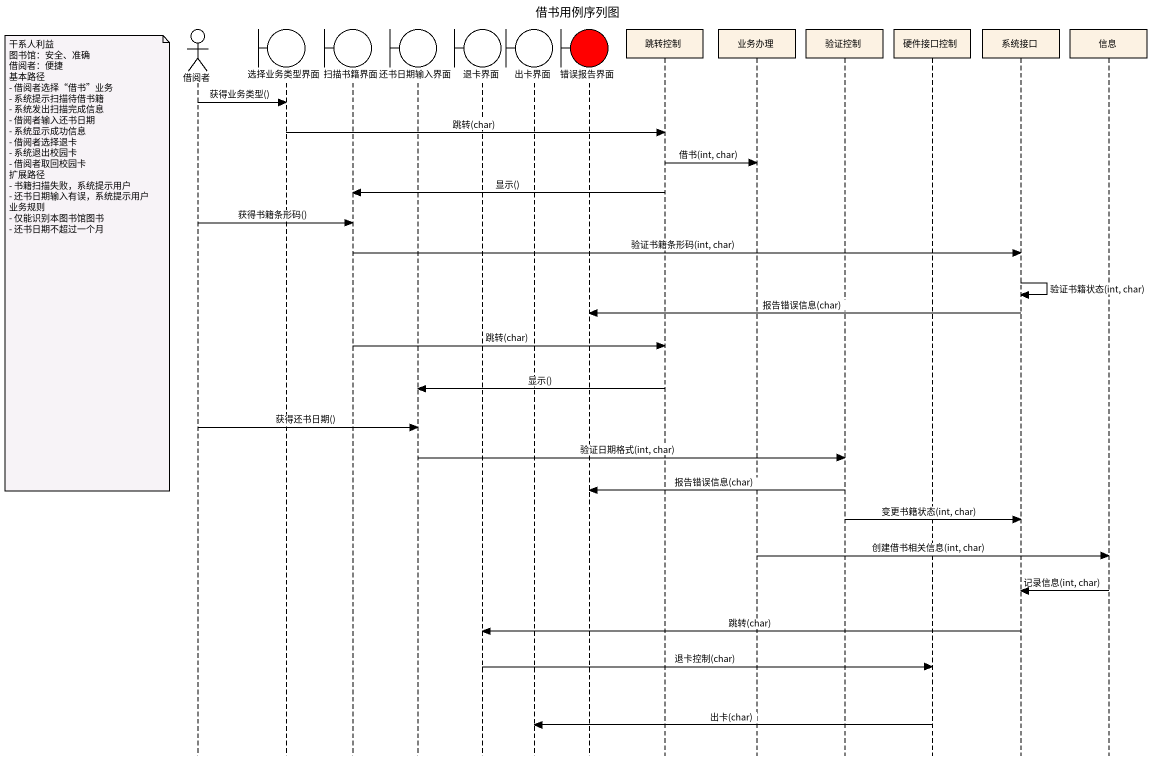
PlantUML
@startuml
title 借书用例序列图
hide footbox
actor 借阅者
boundary 选择业务类型界面
boundary 扫描书籍界面
boundary 还书日期输入界面
boundary 退卡界面
boundary 出卡界面
boundary 错误报告界面 #FF0000
participant 跳转控制
participant 业务办理
participant 验证控制
participant 硬件接口控制
participant 系统接口
participant 信息

借阅者 -> 选择业务类型界面 : 获得业务类型()
选择业务类型界面 -> 跳转控制 : 跳转(char)
跳转控制 -> 业务办理 : 借书(int, char)
跳转控制 -> 扫描书籍界面 : 显示()
借阅者 -> 扫描书籍界面 : 获得书籍条形码()
扫描书籍界面 -> 系统接口 : 验证书籍条形码(int, char)
note left of 借阅者
  干系人利益
  图书馆：安全、准确
  借阅者：便捷
  基本路径
  - 借阅者选择“借书”业务
  - 系统提示扫描待借书籍
  - 系统发出扫描完成信息
  - 借阅者输入还书日期
  - 系统显示成功信息
  - 借阅者选择退卡
  - 系统退出校园卡
  - 借阅者取回校园卡
  扩展路径
  - 书籍扫描失败，系统提示用户
  - 还书日期输入有误，系统提示用户
  业务规则
  - 仅能识别本图书馆图书
  - 还书日期不超过一个月
end note
系统接口 -> 系统接口 : 验证书籍状态(int, char)
系统接口 -> 错误报告界面 : 报告错误信息(char)
扫描书籍界面 -> 跳转控制 : 跳转(char)
跳转控制 -> 还书日期输入界面 : 显示()
借阅者 -> 还书日期输入界面 : 获得还书日期()
还书日期输入界面 -> 验证控制 : 验证日期格式(int, char)
验证控制 -> 错误报告界面 : 报告错误信息(char)
验证控制 -> 系统接口 : 变更书籍状态(int, char)
业务办理 -> 信息 : 创建借书相关信息(int, char)
信息 -> 系统接口 : 记录信息(int, char)
系统接口 -> 退卡界面 : 跳转(char)
退卡界面 -> 硬件接口控制 : 退卡控制(char)
硬件接口控制 -> 出卡界面 : 出卡(char)
@enduml
